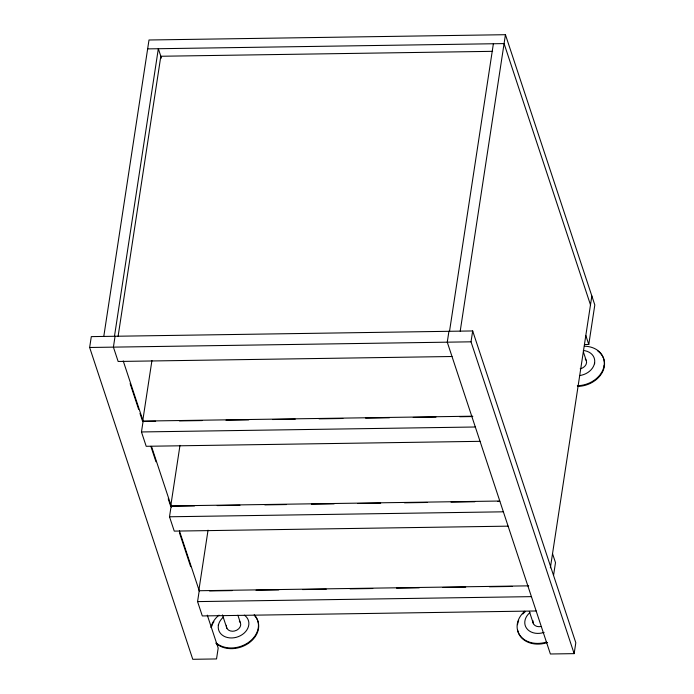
<?xml version="1.0" encoding="UTF-8"?>
<svg xmlns="http://www.w3.org/2000/svg" width="694" height="694" viewBox="0 0 694 694"><rect width="100%" height="100%" fill="white"/><g stroke="black" fill="none" stroke-linecap="round" stroke-linejoin="round"><path stroke-width="1.04" d="M207.298 615.144L218.185 648.075L216.528 658.944L192.767 659.3L89.647 347.486L91.304 336.616L472.683 330.951L575.812 642.765L574.146 653.635L550.385 653.991L447.266 342.177L448.923 331.307M103.779 336.434L149.002 39.992L505.44 34.7L594.81 304.935L588.781 344.467L584.461 344.528M114.475 336.269L158.336 48.727L161.442 58.096M115.065 336.26L113.408 347.13L118.145 361.47L452.002 356.508M118.101 336.321L160.826 56.257L492.636 51.33M151.934 360.524L142.643 421.458L155.63 421.258M480.057 441.332L146.2 446.294L141.463 431.954L143.12 421.084L472.64 416.192M179.989 445.348L170.698 506.273L194.511 505.926M508.112 526.156L174.255 531.118L169.51 516.778L171.166 505.909L499.611 501.033M198.909 590.03L208.044 530.173M536.167 610.98L202.31 615.942L197.564 601.603L199.221 590.733L528.741 585.84M449.521 331.298L493.382 43.748M460.209 331.133L505.44 34.7M574.146 653.635L471.026 341.821L472.683 330.951M550.368 567.831L591.843 295.982M553.534 575.456L555.495 562.643L552.528 553.682M540.895 626.5L539.012 626.699A7.322 5.76 -18.3 0 1 532.983 620.731M147.648 48.884L504.078 43.592L590.49 304.874M89.647 347.486L471.026 341.821M179.442 420.911L202.171 420.573M225.984 420.217L248.712 419.879M272.525 419.523L295.254 419.185M319.067 418.838L342.879 418.482M365.608 418.144L389.421 417.788M413.234 417.432L435.962 417.094M459.775 416.747L472.761 416.547M141.463 431.954L475.321 427.001M217.239 505.588L239.968 505.249M264.856 504.876L286.509 504.555M311.406 504.191L334.135 503.853M357.948 503.497L380.676 503.159M404.489 502.803L427.218 502.465M451.031 502.109L474.843 501.762M497.572 501.424L499.732 501.389M169.51 516.778L503.367 511.816M209.553 590.941L232.256 590.603M256.025 590.247L278.728 589.909M302.506 589.562L326.284 589.206M350.062 588.85L372.756 588.512M396.534 588.165L419.228 587.827M443.006 587.471L465.7 587.133M489.478 586.786L512.181 586.447M197.564 601.603L531.422 596.64M604.127 365.599L604.353 366.293M585.814 335.506L588.781 344.467M583.385 351.919L586.1 360.125M529.322 611.379L533.4 623.698M237.877 615.196L240.254 622.388M222.453 614.901L226.869 628.252M123.237 360.958L143.311 421.674M151.483 446.381L171.565 507.088M179.39 530.763L199.473 591.479M130.116 383.591L138.627 409.304M139.988 413.424L142.365 420.625M150.876 446.337L155.977 461.77M168.226 498.804L170.603 506.004M179.451 532.749L190.677 566.694M583.307 350.496A15.624 12.275 -18.3 0 1 594.611 362.841L594.619 363.751M218.35 624.626L218.358 625.546M239.343 621.147A7.322 5.76 -18.3 0 1 234.364 631.054L232.481 631.245A7.322 5.76 -18.3 0 1 226.452 625.285M254.186 614.719A24.42 19.189 -18.3 0 1 249.189 641.933A24.42 19.189 -18.3 0 1 216.372 643.13M210.941 627.532A24.42 19.189 -18.3 0 1 219.035 615.118M254.42 615.413A24.42 19.189 -18.3 0 1 248.92 642.991A24.42 19.189 -18.3 0 1 215.808 643.13M211.427 627.194A24.42 19.189 -18.3 0 1 212.572 624.132M212.989 623.299A24.42 19.189 -18.3 0 1 213.943 621.668M244.349 615.153A15.624 12.275 -18.3 0 1 244.21 633.058A15.624 12.275 -18.3 0 1 222.306 635.149A15.624 12.275 -18.3 0 1 223.407 617.148M547.583 642.471A24.42 19.189 -18.3 0 1 517.542 629.805M517.516 624.704A24.42 19.189 -18.3 0 1 518.661 620.583M522.851 614.034A24.42 19.189 -18.3 0 1 525.02 611.917M546.334 642.106A24.42 19.189 -18.3 0 1 519.849 635.279A24.42 19.189 -18.3 0 1 524.785 611.223M544.131 632.364A15.624 12.275 -18.3 0 1 526.607 628.313A15.624 12.275 -18.3 0 1 529.938 612.594M585.189 358.893A7.322 5.76 -18.3 0 1 580.21 368.8M584.409 346.193A24.42 19.189 -18.3 0 1 604.058 366.033A24.42 19.189 -18.3 0 1 577.347 385.717M597.89 351.069A24.42 19.189 -18.3 0 1 601.984 372.912A24.42 19.189 -18.3 0 1 577.582 386.411M594.611 362.841A15.624 12.275 -18.3 0 1 579.481 375.567"/></g></svg>
